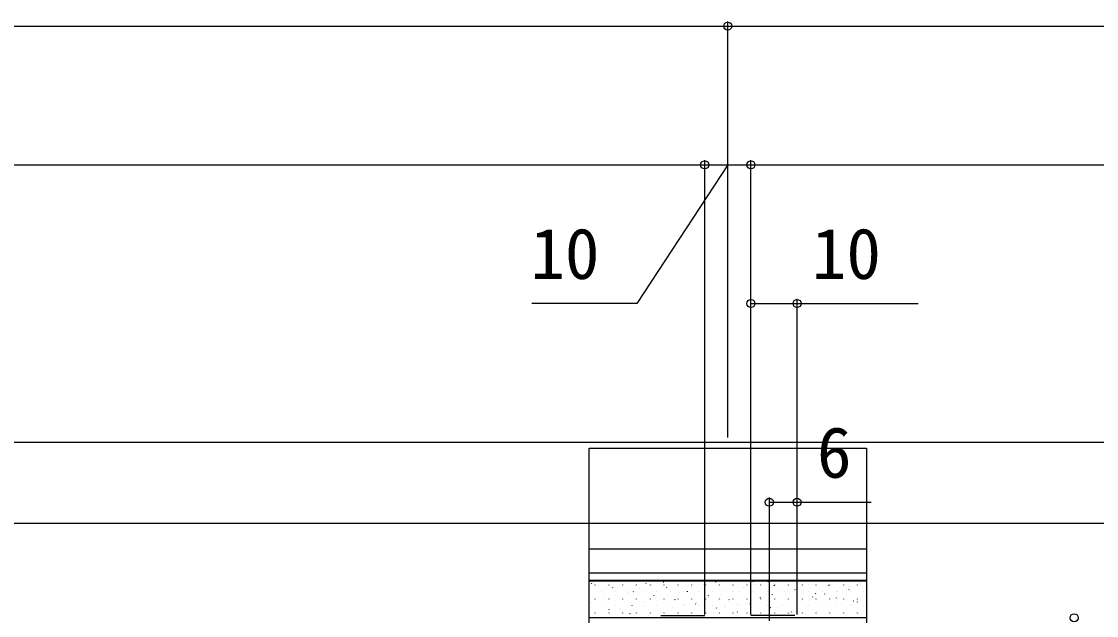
# Model space of a CAD drawing. Units: millimetres, scale not verified. Extents: x -875 to 875, y -1299 to 1293.
# Drawn here: x 294.9 to 527.6, y 953.2 to 1081.7 of the extents above; entities that cross this region are included whole.
import ezdxf
from ezdxf.enums import TextEntityAlignment as Align

# ---------------------------------------------------------------- set-up
doc = ezdxf.new("R2010")
doc.units = ezdxf.units.MM
doc.header["$LTSCALE"] = 8
for name, color, linetype in [('0-3_YKK_12', 2, 'Continuous'), ('0-4_YKK_13', 4, 'Continuous'), ('0-5_YKK_D', 6, 'Continuous'), ('0-7_YSS_K', 3, 'Continuous')]:
    doc.layers.add(name, color=color, linetype=linetype)
doc.styles.add('ＭＳ ゴシック', font='')
doc.styles.get('ＭＳ ゴシック').set_extended_font_data('MS Gothic')

msp = doc.modelspace()

# ---------------------------------------------------------------- linework, layer by layer
at = {"layer": '0-3_YKK_12'}
msp.add_line((187.618, 990.7), (838.998, 990.7), dxfattribs=at)
at = {"layer": '0-4_YKK_13'}
for p, q in [((417.77, 967.6), (477.77, 967.6)), ((417.77, 962.403), (477.77, 962.403)), ((417.77, 960.876), (477.77, 960.876)), ((417.77, 952.715), (417.77, 960.876)), ((417.77, 960.689), (477.77, 960.689)), ((418.345, 960.083), (418.29, 960.166)), ((419.069, 959.791), (419.069, 959.841)), ((419.853, 959.682), (419.849, 959.691)), ((422.059, 959.791), (422.059, 959.841)), ((422.482, 960.281), (422.478, 960.29)), ((422.849, 959.199), (422.793, 959.282)), ((425.049, 959.791), (425.049, 959.841)), ((428.039, 959.791), (428.039, 959.841)), ((428.577, 959.113), (428.574, 959.122)), ((430.075, 960.119), (430.02, 960.202)), ((431.029, 959.791), (431.029, 959.841)), ((431.189, 959.759), (431.186, 959.768)), ((433.818, 960.357), (433.815, 960.367)), ((434.019, 959.791), (434.019, 959.841)), ((434.578, 959.235), (434.523, 959.318)), ((437.009, 959.791), (437.009, 959.841)), ((439.914, 959.189), (439.911, 959.199)), ((439.999, 959.791), (439.999, 959.841)), ((442.526, 959.835), (442.523, 959.845)), ((442.989, 959.791), (442.989, 959.841)), ((445.155, 960.434), (445.152, 960.444)), ((445.979, 959.791), (445.979, 959.841)), ((448.969, 959.791), (448.969, 959.841)), ((451.251, 959.266), (451.247, 959.275)), ((451.959, 959.791), (451.959, 959.841)), ((453.33, 960.499), (453.275, 960.583)), ((453.863, 959.912), (453.859, 959.921)), ((454.949, 959.791), (454.949, 959.841)), ((456.492, 960.511), (456.488, 960.52)), ((457.833, 959.615), (457.778, 959.698)), ((457.939, 959.791), (457.939, 959.841)), ((460.929, 959.791), (460.929, 959.841)), ((462.587, 959.343), (462.584, 959.352)), ((463.919, 959.791), (463.919, 959.841)), ((465.06, 960.535), (465.004, 960.619)), ((465.199, 959.989), (465.196, 959.998)), ((466.909, 959.791), (466.909, 959.841)), ((467.828, 960.587), (467.825, 960.597)), ((469.563, 959.651), (469.508, 959.734)), ((469.899, 959.791), (469.899, 959.841)), ((472.889, 959.791), (472.889, 959.841)), ((473.924, 959.419), (473.921, 959.429)), ((475.879, 959.791), (475.879, 959.841)), ((476.536, 960.065), (476.533, 960.075)), ((419.069, 956.751), (419.069, 956.801)), ((420.444, 958.366), (420.444, 958.416)), ((420.841, 956.892), (420.837, 956.901)), ((422.059, 956.751), (422.059, 956.801)), ((423.434, 958.366), (423.434, 958.416)), ((423.453, 957.538), (423.45, 957.547)), ((425.049, 956.751), (425.049, 956.801)), ((426.082, 958.137), (426.079, 958.146)), ((426.424, 958.366), (426.424, 958.416)), ((427.352, 958.314), (427.297, 958.397)), ((428.039, 956.751), (428.039, 956.801)), ((429.414, 958.366), (429.414, 958.416)), ((431.029, 956.751), (431.029, 956.801)), ((431.855, 957.43), (431.8, 957.513)), ((432.177, 956.968), (432.174, 956.978)), ((432.404, 958.366), (432.404, 958.416)), ((434.019, 956.751), (434.019, 956.801)), ((434.79, 957.614), (434.786, 957.624)), ((435.394, 958.366), (435.394, 958.416)), ((436.358, 956.545), (436.303, 956.629)), ((437.009, 956.751), (437.009, 956.801)), ((437.419, 958.213), (437.415, 958.223)), ((438.384, 958.366), (438.384, 958.416)), ((439.081, 958.35), (439.026, 958.433)), ((439.999, 956.751), (439.999, 956.801)), ((441.374, 958.366), (441.374, 958.416)), ((442.989, 956.751), (442.989, 956.801)), ((443.514, 957.045), (443.511, 957.054)), ((443.585, 957.466), (443.529, 957.549)), ((444.364, 958.366), (444.364, 958.416)), ((445.979, 956.751), (445.979, 956.801)), ((446.126, 957.691), (446.123, 957.7)), ((447.354, 958.366), (447.354, 958.416)), ((448.088, 956.581), (448.033, 956.665)), ((448.755, 958.29), (448.752, 958.299)), ((448.969, 956.751), (448.969, 956.801)), ((450.344, 958.366), (450.344, 958.416)), ((451.959, 956.751), (451.959, 956.801)), ((453.334, 958.366), (453.334, 958.416)), ((454.851, 957.122), (454.847, 957.131)), ((454.949, 956.751), (454.949, 956.801)), ((456.324, 958.366), (456.324, 958.416)), ((457.463, 957.768), (457.46, 957.777)), ((457.939, 956.751), (457.939, 956.801)), ((459.314, 958.366), (459.314, 958.416)), ((460.092, 958.367), (460.089, 958.376)), ((460.929, 956.751), (460.929, 956.801)), ((462.336, 958.731), (462.281, 958.814)), ((462.304, 958.366), (462.304, 958.416)), ((463.919, 956.751), (463.919, 956.801)), ((465.294, 958.366), (465.294, 958.416)), ((466.187, 957.198), (466.184, 957.208)), ((466.84, 957.846), (466.784, 957.93)), ((466.909, 956.751), (466.909, 956.801)), ((468.284, 958.366), (468.284, 958.416)), ((468.8, 957.844), (468.796, 957.854)), ((469.899, 956.751), (469.899, 956.801)), ((471.274, 958.366), (471.274, 958.416)), ((471.343, 956.962), (471.288, 957.045)), ((471.429, 958.443), (471.425, 958.453)), ((472.889, 956.751), (472.889, 956.801)), ((474.066, 958.767), (474.011, 958.85)), ((474.264, 958.366), (474.264, 958.416)), ((475.879, 956.751), (475.879, 956.801)), ((477.254, 958.366), (477.254, 958.416)), ((477.524, 957.275), (477.521, 957.284)), ((418.345, 955.916), (418.342, 955.925)), ((420.444, 955.326), (420.444, 955.376)), ((422.11, 954.396), (422.054, 954.479)), ((423.434, 955.326), (423.434, 955.376)), ((424.441, 954.748), (424.438, 954.757)), ((426.424, 955.326), (426.424, 955.376)), ((427.053, 955.394), (427.05, 955.403)), ((429.414, 955.326), (429.414, 955.376)), ((429.682, 955.992), (429.679, 956.002)), ((432.404, 955.326), (432.404, 955.376)), ((435.394, 955.326), (435.394, 955.376)), ((435.778, 954.824), (435.774, 954.834)), ((438.384, 955.326), (438.384, 955.376)), ((438.39, 955.47), (438.387, 955.48)), ((440.861, 955.661), (440.806, 955.744)), ((441.019, 956.069), (441.015, 956.079)), ((441.374, 955.326), (441.374, 955.376)), ((444.364, 955.326), (444.364, 955.376)), ((445.365, 954.776), (445.309, 954.86)), ((447.114, 954.901), (447.111, 954.91)), ((447.354, 955.326), (447.354, 955.376)), ((449.727, 955.547), (449.723, 955.556)), ((450.344, 955.326), (450.344, 955.376)), ((452.355, 956.146), (452.352, 956.155)), ((452.591, 955.697), (452.536, 955.78)), ((453.334, 955.326), (453.334, 955.376)), ((456.324, 955.326), (456.324, 955.376)), ((457.094, 954.812), (457.039, 954.896)), ((458.451, 954.977), (458.448, 954.987)), ((459.314, 955.326), (459.314, 955.376)), ((461.063, 955.624), (461.06, 955.633)), ((462.304, 955.326), (462.304, 955.376)), ((463.692, 956.222), (463.689, 956.232)), ((465.294, 955.326), (465.294, 955.376)), ((468.284, 955.326), (468.284, 955.376)), ((469.788, 955.054), (469.784, 955.064)), ((471.274, 955.326), (471.274, 955.376)), ((472.4, 955.7), (472.397, 955.71)), ((474.264, 955.326), (474.264, 955.376)), ((475.029, 956.299), (475.025, 956.308)), ((475.846, 956.077), (475.791, 956.161)), ((477.254, 955.326), (477.254, 955.376)), ((419.069, 953.711), (419.069, 953.761)), ((421.946, 953.772), (421.942, 953.781)), ((422.059, 953.711), (422.059, 953.761)), ((425.049, 953.711), (425.049, 953.761)), ((426.613, 953.511), (426.558, 953.595)), ((428.039, 953.711), (428.039, 953.761)), ((430.653, 953.249), (430.65, 953.259)), ((431.029, 953.711), (431.029, 953.761)), ((433.27, 953.2), (442.771, 953.2)), ((433.282, 953.848), (433.279, 953.858)), ((434.019, 953.711), (434.019, 953.761)), ((437.009, 953.711), (437.009, 953.761)), ((439.999, 953.711), (439.999, 953.761)), ((441.99, 953.326), (441.987, 953.335)), ((442.989, 953.711), (442.989, 953.761)), ((444.619, 953.925), (444.616, 953.934)), ((445.979, 953.711), (445.979, 953.761)), ((448.969, 953.711), (448.969, 953.761)), ((449.868, 953.892), (449.813, 953.975)), ((451.959, 953.711), (451.959, 953.761)), ((462.27, 953.2), (452.769, 953.2)), ((453.327, 953.403), (453.323, 953.412)), ((454.949, 953.711), (454.949, 953.761)), ((455.956, 954.002), (455.952, 954.011)), ((457.939, 953.711), (457.939, 953.761)), ((460.929, 953.711), (460.929, 953.761)), ((461.597, 953.928), (461.542, 954.011)), ((463.919, 953.711), (463.919, 953.761)), ((464.663, 953.479), (464.66, 953.489)), ((466.909, 953.711), (466.909, 953.761)), ((467.292, 954.078), (467.289, 954.088)), ((469.899, 953.711), (469.899, 953.761)), ((472.889, 953.711), (472.889, 953.761)), ((475.879, 953.711), (475.879, 953.761)), ((476, 953.556), (475.997, 953.565))]:
    msp.add_line(p, q, dxfattribs=at)
msp.add_lwpolyline([(477.77, 989.4), (477.77, 792), (417.77, 792), (417.77, 989.4)], close=True, dxfattribs=at)
msp.add_lwpolyline([(477.77, 960.876), (477.77, 952.715), (417.77, 952.715)], dxfattribs=at)
at = {"layer": '0-5_YKK_D'}
for p, q in [((97.77, 1080.7), (447.77, 1080.7)), ((447.77, 991.7), (447.77, 1081.7)), ((447.77, 997.7), (447.77, 1081.7)), ((447.77, 1080.7), (797.77, 1080.7)), ((102.77, 1050.7), (442.77, 1050.7)), ((442.77, 995.7), (442.77, 1051.7)), ((442.77, 953.4), (442.77, 1051.7)), ((442.77, 1050.7), (452.77, 1050.7)), ((452.77, 953.4), (452.77, 1051.7)), ((452.77, 995.7), (452.77, 1051.7)), ((452.77, 1050.7), (792.77, 1050.7)), ((452.77, 962.7), (452.77, 1021.7)), ((462.77, 962.7), (462.77, 1021.7)), ((456.77, 952.05), (456.77, 978.7)), ((462.77, 953.4), (462.77, 978.7))]:
    msp.add_line(p, q, dxfattribs=at)
for points in [[(447.77, 1050.7), (428.078, 1020.7), (405.328, 1020.7)], [(452.77, 1020.7), (462.77, 1020.7), (489.02, 1020.7)], [(456.77, 977.7), (462.77, 977.7), (478.793, 977.7)]]:
    msp.add_lwpolyline(points, dxfattribs=at)
for centre in [(447.77, 1080.7), (447.77, 1080.7), (442.77, 1050.7), (442.77, 1050.7), (452.77, 1050.7), (452.77, 1050.7), (452.77, 1020.7), (462.77, 1020.7), (456.77, 977.7), (462.77, 977.7), (522.77, 952.7)]:
    msp.add_circle(centre, 0.875, dxfattribs=at)
at = {"layer": '0-7_YSS_K'}
msp.add_line((-234.73, 973.2), (838.998, 973.2), dxfattribs=at)

# ---------------------------------------------------------------- texts
at = {"layer": '0-5_YKK_D', "style": 'ＭＳ ゴシック'}
for s, p in [('10', (405.027, 1022.7)), ('10', (465.969, 1022.7)), ('6', (467.077, 979.7))]:
    msp.add_text(s, height=11, dxfattribs=at).set_placement(p, align=Align.BOTTOM_LEFT)

doc.saveas('drawing.dxf')
